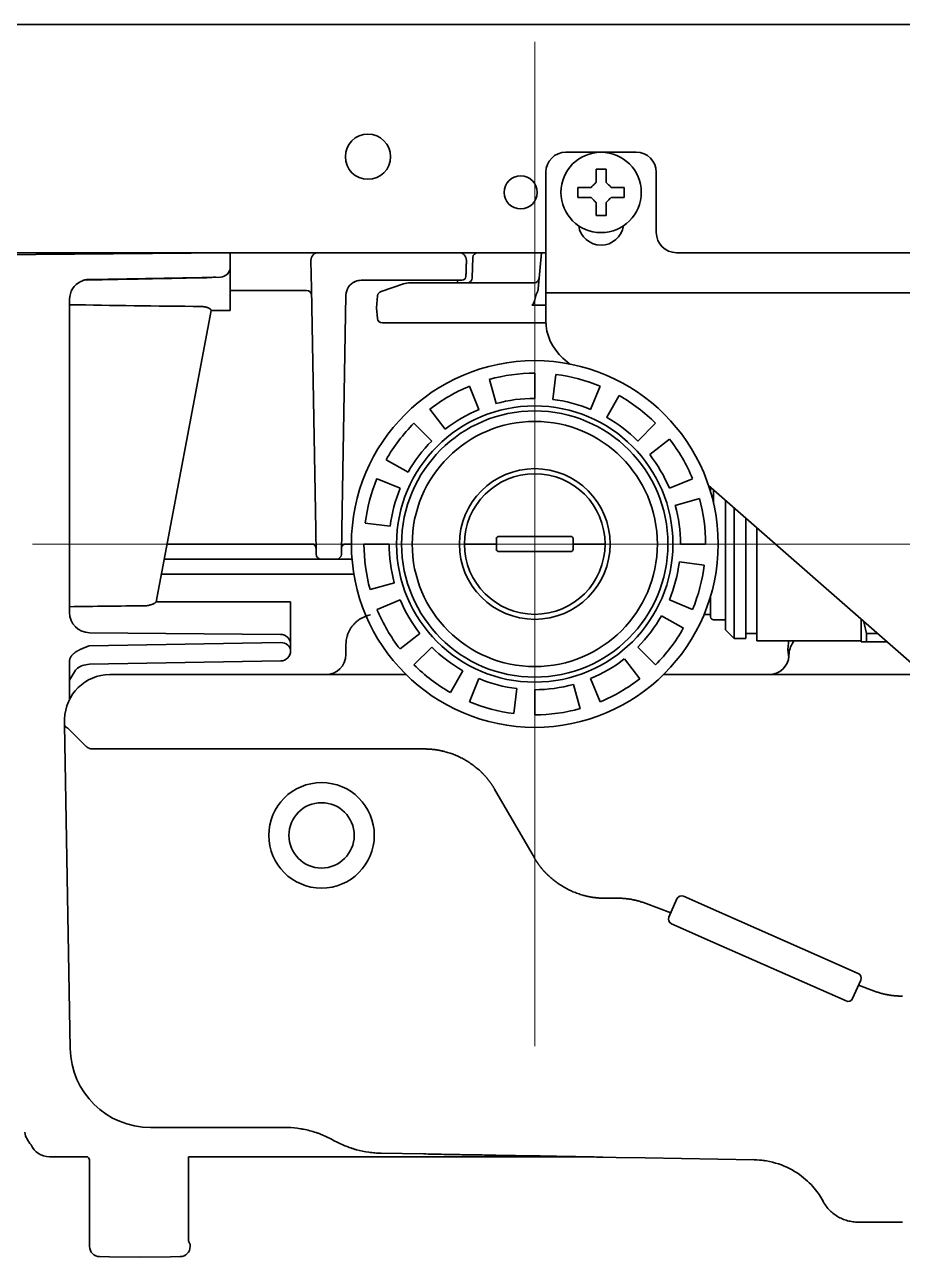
# Model space of a CAD drawing. Extents: x 6336 to 10269, y -393 to 2899.
# Drawn here: x 6773.2 to 6860.6, y 1271 to 1393.7 of the extents above; entities that cross this region are included whole.
import ezdxf

# ---------------------------------------------------------------- set-up
doc = ezdxf.new("R2010")
doc.units = 0
doc.header["$LTSCALE"] = 5
doc.layers.get('0').update_dxf_attribs({"linetype": 'CONTINUOUS', "lineweight": 0})
doc.layers.add('1', color=7, linetype='CONTINUOUS', true_color=0xffffff)

msp = doc.modelspace()

# ---------------------------------------------------------------- linework, layer by layer
at = {"color": 4}
for p, q in [((6823.97, 1392.03), (6823.97, 1292.03)), ((6773.97, 1342.03), (6873.97, 1342.03))]:
    msp.add_line(p, q, dxfattribs=at)
at = {"layer": '1', "color": 7, "linetype": 'Continuous', "lineweight": 35}
for p, q in [((6371.87, 1393.73), (7053.27, 1393.73)), ((6834.07, 1381.03), (6827.07, 1381.03)), ((6830.07, 1379.33), (6830.57, 1379.33)), ((6830.57, 1379.33), (6831.07, 1379.33)), ((6825.07, 1379.03), (6825.07, 1369.03)), ((6836.07, 1373.03), (6836.07, 1379.03)), ((6830.57, 1374.73), (6830.07, 1374.73)), ((6831.07, 1374.73), (6830.57, 1374.73)), ((6339.57, 1371.03), (6825.07, 1371.03)), ((6758.9, 1370.72), (6793.67, 1371.03)), ((6791.65, 1371.01), (6791.65, 1371.03)), ((6793.67, 1371.03), (6793.67, 1370.78)), ((6793.67, 1370.78), (6793.67, 1369.6)), ((6824.64, 1371.03), (6824.32, 1367.43)), ((6888.07, 1371.03), (6838.07, 1371.03)), ((6793.67, 1365.28), (6793.67, 1369.56)), ((6801.75, 1367.45), (6801.7, 1370.26)), ((6817.74, 1368.51), (6817.81, 1370.54)), ((6792.69, 1368.6), (6779.63, 1368.37)), ((6806.68, 1368.28), (6812.36, 1368.28)), ((6812.36, 1368.28), (6813.95, 1368.28)), ((6813.95, 1368.28), (6816.72, 1368.28)), ((6816.28, 1368.28), (6816.27, 1368.03)), ((6825.07, 1369.03), (6825.07, 1367.03)), ((6798.75, 1367.28), (6793.67, 1367.28)), ((6801.26, 1367.28), (6798.75, 1367.28)), ((6802.17, 1343.46), (6801.75, 1367.45)), ((6810.91, 1367.92), (6808.67, 1367.17)), ((6811.55, 1368.03), (6816.22, 1368.03)), ((6816.22, 1368.03), (6823.91, 1368.03)), ((6825.07, 1366.03), (6825.07, 1367.03)), ((6825.07, 1367.03), (6900.07, 1367.03)), ((6777.67, 1366.37), (6777.67, 1335.2)), ((6805.18, 1366.8), (6804.77, 1343.46)), ((6808.22, 1365.53), (6808.33, 1366.74)), ((6825.07, 1365.81), (6823.68, 1365.81)), ((6825.07, 1364.29), (6825.07, 1366.03)), ((6791.78, 1365.29), (6786.28, 1336.26)), ((6791.77, 1365.28), (6793.67, 1365.28)), ((6808.22, 1365.53), (6808.31, 1364.48)), ((6816.22, 1364.03), (6808.81, 1364.03)), ((6825.08, 1364.03), (6816.22, 1364.03)), ((6826.78, 1360.53), (6827.46, 1359.94)), ((6820.12, 1356), (6819.45, 1358.41)), ((6823.97, 1356.53), (6823.97, 1359.03)), ((6825.76, 1356.42), (6826.07, 1358.9)), ((6817.47, 1357.73), (6818.42, 1355.42)), ((6830.48, 1357.73), (6829.52, 1355.42)), ((6831.13, 1354.64), (6832.36, 1356.81)), ((6815.06, 1353.46), (6813.52, 1355.44)), ((6811.95, 1354.05), (6813.72, 1352.28)), ((6835.99, 1354.05), (6834.23, 1352.28)), ((6835.41, 1350.94), (6837.38, 1352.48)), ((6811.36, 1349.18), (6809.19, 1350.42)), ((6808.27, 1348.53), (6810.58, 1347.58)), ((6839.68, 1348.53), (6837.37, 1347.58)), ((6841.27, 1347.85), (6861.72, 1329.95)), ((6841.47, 1347.2), (6841.47, 1347.67)), ((6841.77, 1346.05), (6841.77, 1347.41)), ((6837.95, 1345.88), (6840.36, 1346.55)), ((6842.97, 1346.36), (6842.97, 1342.03)), ((6843.82, 1345.61), (6843.82, 1342.03)), ((6809.58, 1343.81), (6807.1, 1344.12)), ((6844.97, 1344.61), (6844.97, 1342.03)), ((6846.07, 1343.65), (6846.07, 1342.03)), ((6802.21, 1341.02), (6802.17, 1343.46)), ((6804.77, 1343.46), (6804.73, 1341.02)), ((6820.15, 1342.58), (6820.15, 1342.03)), ((6820.44, 1342.78), (6821.4, 1342.78)), ((6821.4, 1342.78), (6822.14, 1342.78)), ((6825.8, 1342.78), (6822.14, 1342.78)), ((6825.8, 1342.78), (6826.54, 1342.78)), ((6826.54, 1342.78), (6827.5, 1342.78)), ((6827.79, 1342.03), (6827.8, 1342.58)), ((6787.38, 1342.03), (6801.8, 1342.03)), ((6801.86, 1342.02), (6801.84, 1342.02)), ((6805.14, 1342.03), (6805.7, 1342.03)), ((6809.47, 1342.03), (6806.97, 1342.03)), ((6817.97, 1342.03), (6819.69, 1342.03)), ((6820.15, 1342.03), (6820.15, 1341.48)), ((6821.4, 1341.28), (6820.44, 1341.28)), ((6822.14, 1341.28), (6821.4, 1341.28)), ((6822.14, 1341.28), (6825.8, 1341.28)), ((6826.54, 1341.28), (6825.8, 1341.28)), ((6827.5, 1341.28), (6826.54, 1341.28)), ((6827.8, 1341.48), (6827.79, 1342.03)), ((6828.26, 1342.03), (6829.97, 1342.03)), ((6838.47, 1342.03), (6840.97, 1342.03)), ((6842.97, 1342.03), (6842.97, 1333.48)), ((6843.82, 1342.03), (6843.82, 1332.63)), ((6844.97, 1342.03), (6844.97, 1332.63)), ((6846.07, 1342.03), (6846.07, 1332.38)), ((6787.09, 1340.53), (6801.12, 1340.53)), ((6801.12, 1340.53), (6802.71, 1340.53)), ((6804.23, 1340.53), (6802.71, 1340.53)), ((6804.23, 1340.53), (6805.63, 1340.53)), ((6805.63, 1340.53), (6805.79, 1340.53)), ((6838.36, 1340.24), (6840.84, 1339.93)), ((6805.97, 1339.03), (6786.81, 1339.03)), ((6810, 1338.17), (6807.59, 1337.5)), ((6799.67, 1336.28), (6786.29, 1336.28)), ((6799.67, 1336.28), (6799.67, 1332.03)), ((6808.27, 1335.52), (6810.58, 1336.48)), ((6839.68, 1335.52), (6837.37, 1336.48)), ((6841.47, 1334.78), (6841.47, 1336.85)), ((6840.83, 1335.03), (6841.47, 1335.03)), ((6836.58, 1334.87), (6838.76, 1333.64)), ((6841.77, 1334.48), (6842.97, 1334.48)), ((6856.47, 1334.54), (6856.47, 1332.28)), ((6779.66, 1333.2), (6798.68, 1333.03)), ((6812.54, 1333.11), (6810.56, 1331.58)), ((6842.97, 1333.48), (6843.82, 1332.63)), ((6843.82, 1332.63), (6844.97, 1332.63)), ((6844.97, 1333.13), (6846.07, 1333.13)), ((6857, 1333.13), (6858.09, 1333.13)), ((6857, 1333.13), (6857, 1332.28)), ((6779.64, 1331.9), (6798.69, 1332.23)), ((6799.67, 1332.03), (6799.67, 1331.39)), ((6805.17, 1331.03), (6805.17, 1332.03)), ((6811.95, 1330.01), (6813.72, 1331.77)), ((6835.99, 1330.01), (6834.23, 1331.77)), ((6846.07, 1332.38), (6856.47, 1332.38)), ((6849.17, 1331.53), (6849.23, 1332.2)), ((6849.25, 1330.69), (6849.17, 1331.53)), ((6857, 1332.28), (6859.06, 1332.28)), ((6777.67, 1330.39), (6777.67, 1326.57)), ((6798.69, 1330.39), (6779.64, 1330.06)), ((6832.89, 1330.59), (6834.42, 1328.62)), ((6849.27, 1330.92), (6849.28, 1331.13)), ((6778.26, 1329.46), (6777.67, 1328.48)), ((6781.68, 1329.03), (6781.88, 1329.03)), ((6781.88, 1329.03), (6783.62, 1329.03)), ((6783.62, 1329.03), (6783.62, 1329.03)), ((6783.62, 1329.03), (6784.32, 1329.03)), ((6784.32, 1329.03), (6787.57, 1329.03)), ((6787.57, 1329.03), (6792.88, 1329.03)), ((6792.88, 1329.03), (6811.16, 1329.03)), ((6813.02, 1329.03), (6813.05, 1329.03)), ((6813.05, 1329.03), (6813.05, 1329)), ((6816.82, 1329.41), (6815.58, 1327.24)), ((6836.78, 1329.03), (6857.66, 1329.03)), ((6857.66, 1329.03), (6860.54, 1329.03)), ((6860.54, 1329.03), (6862.82, 1329.03)), ((6817.47, 1326.32), (6818.42, 1328.63)), ((6822.19, 1327.64), (6821.88, 1325.16)), ((6827.83, 1328.05), (6828.5, 1325.64)), ((6830.48, 1326.32), (6829.52, 1328.63)), ((6823.97, 1327.53), (6823.97, 1325.03)), ((6777.17, 1324.03), (6777.18, 1324.6)), ((6777.17, 1324.02), (6777.17, 1324.03)), ((6777.74, 1291.81), (6777.17, 1324.02)), ((6777.51, 1323.69), (6779.23, 1321.97)), ((6779.93, 1321.63), (6783.19, 1321.63)), ((6783.19, 1321.63), (6792.84, 1321.63)), ((6792.84, 1321.63), (6813.05, 1321.63)), ((6819.98, 1317.63), (6823.94, 1310.78)), ((6830.87, 1306.78), (6832.19, 1306.78)), ((6838.78, 1306.97), (6842.9, 1305.15)), ((6835.06, 1306.24), (6837.5, 1305.31)), ((6837.32, 1304.89), (6838.12, 1306.72)), ((6842.9, 1305.15), (6852.05, 1301.11)), ((6837.57, 1304.23), (6841.69, 1302.41)), ((6850.83, 1298.37), (6841.69, 1302.41)), ((6856.16, 1299.29), (6852.05, 1301.11)), ((6854.95, 1296.55), (6850.83, 1298.37)), ((6856.42, 1298.63), (6855.61, 1296.8)), ((6856.2, 1298.13), (6857.69, 1297.56)), ((6777.67, 1295.27), (6777.67, 1295.27)), ((6785.8, 1283.95), (6785.73, 1283.95)), ((6787.47, 1283.95), (6785.8, 1283.95)), ((6787.47, 1283.95), (6788.15, 1283.95)), ((6788.15, 1283.95), (6788.15, 1283.95)), ((6788.15, 1283.95), (6791.31, 1283.95)), ((6793.24, 1283.95), (6791.31, 1283.95)), ((6799.05, 1283.95), (6793.24, 1283.95)), ((6775.67, 1281.03), (6779.47, 1281.03)), ((6789.5, 1272.87), (6789.5, 1281.03)), ((6789.5, 1281.03), (6797.19, 1281.03)), ((6799.67, 1281.02), (6799.67, 1281.03)), ((6799.68, 1281.03), (6829.47, 1281.03)), ((6812.91, 1281.32), (6808.68, 1281.39)), ((6824.04, 1281.12), (6820.08, 1281.19)), ((6832.08, 1280.98), (6830.73, 1281)), ((6779.67, 1272.1), (6779.67, 1280.62)), ((6834.97, 1280.93), (6832.08, 1280.98)), ((6845.8, 1280.74), (6834.97, 1280.93)), ((6852.64, 1276.65), (6852.64, 1276.66)), ((6852.64, 1276.65), (6852.66, 1276.62)), ((6852.67, 1276.6), (6852.67, 1276.6)), ((6856.17, 1274.53), (6856.17, 1274.53)), ((6857.17, 1274.53), (6856.17, 1274.53)), ((6857.7, 1274.53), (6857.17, 1274.53)), ((6857.7, 1274.53), (6860.56, 1274.53)), ((6789.67, 1272.37), (6789.66, 1272.37)), ((6789.67, 1272.1), (6789.67, 1272.37)), ((6781.64, 1271.08), (6780.66, 1271.1)), ((6784.67, 1271.03), (6781.64, 1271.08)), ((6787.71, 1271.08), (6784.67, 1271.03)), ((6788.69, 1271.1), (6787.71, 1271.08))]:
    msp.add_line(p, q, dxfattribs=at)
for centre, radius in [((6807.37, 1380.58), 2.25), ((6830.57, 1377.03), 4), ((6822.57, 1377.03), 1.65), ((6823.97, 1342.03), 18.25), ((6823.97, 1342.03), 13.75), ((6823.97, 1342.03), 13.25), ((6823.97, 1342.03), 12.2), ((6823.97, 1342.03), 7.5), ((6802.75, 1313.03), 5.25), ((6802.75, 1313.03), 3.25)]:
    msp.add_circle(centre, radius, dxfattribs=at)
for centre, radius, start, end in [((6827.07, 1379.03), 2, 90, 180), ((6834.07, 1379.03), 2, 0, 90), ((6830.57, 1374.03), 2.25, 188.252, 351.7481), ((6838.07, 1373.03), 2, 180, 270), ((6790.17, 1371.5), 0.5, 270.5, 290.1238), ((6802.45, 1370.28), 0.75, 90, 181), ((6818.31, 1370.53), 0.5, 90, 178), ((6792.67, 1369.6), 1, 271, 0), ((6779.67, 1366.37), 2, 116.0619, 180), ((6806.68, 1366.78), 1.5, 113.242, 179), ((6817.24, 1368.53), 0.5, 270, 358), ((6823.91, 1368.53), 0.5, 270, 355), ((6801.26, 1366.78), 0.5, 1, 90), ((6808.83, 1366.7), 0.5, 108.4349, 175), ((6811.55, 1366.03), 2, 90, 108.4349), ((6808.81, 1364.53), 0.5, 185, 270), ((6830.07, 1364.29), 5, 180, 228.8052), ((6823.97, 1342.03), 17, 90, 105.4286), ((6823.97, 1342.03), 17, 67.5, 82.9286), ((6823.97, 1342.03), 17, 112.5, 127.9286), ((6823.97, 1342.03), 14.5, 90, 105.4286), ((6823.97, 1342.03), 14.5, 67.5, 82.9286), ((6823.97, 1342.03), 17, 45, 60.4286), ((6823.97, 1342.03), 14.5, 112.5, 127.9286), ((6823.97, 1342.03), 14.5, 45, 60.4286), ((6823.97, 1342.03), 17, 135, 150.4286), ((6823.97, 1342.03), 14.5, 135, 150.4286), ((6823.97, 1342.03), 17, 22.5, 37.9286), ((6823.97, 1342.03), 14.5, 22.5, 37.9286), ((6823.97, 1342.03), 17, 157.5, 172.9286), ((6823.97, 1342.03), 7, 90, 180), ((6823.97, 1342.03), 7, 90, 180), ((6823.97, 1342.03), 7, 0, 90), ((6823.97, 1342.03), 14.5, 157.5, 172.9286), ((6823.97, 1342.03), 17, 0, 15.4286), ((6823.97, 1342.03), 14.5, 0, 15.4286), ((6801.8, 1341.63), 0.4, 1, 90), ((6805.14, 1341.63), 0.4, 90, 179), ((6823.97, 1342.03), 17, 180, 195.4286), ((6823.97, 1342.03), 14.5, 180, 195.4286), ((6823.97, 1342.03), 7, 180, 0), ((6802.71, 1341.03), 0.5, 181, 270), ((6804.23, 1341.03), 0.5, 270, 359), ((6823.97, 1342.03), 14.5, 337.5, 352.9286), ((6823.97, 1342.03), 17, 337.5, 352.9286), ((6823.97, 1342.03), 14.5, 202.5, 217.9286), ((6779.67, 1335.2), 2, 180, 269.5278), ((6823.97, 1342.03), 17, 202.5, 217.9286), ((6823.97, 1342.03), 14.5, 315, 330.4286), ((6841.77, 1334.78), 0.3, 180, 270), ((6798.67, 1332.03), 1, 0, 89.5), ((6823.97, 1342.03), 17, 315, 330.4286), ((6798.67, 1331.39), 1, 271, 0), ((6823.97, 1342.03), 14.5, 225, 240.4286), ((6851.22, 1332.03), 2, 169.9213, 175), ((6851.28, 1331.03), 2, 137.5456, 177), ((6803.17, 1331.03), 2, 270, 0), ((6823.97, 1342.03), 14.5, 292.5, 307.9286), ((6847.27, 1331.03), 2, 270, 357), ((6781.68, 1324.53), 4.5, 90, 179), ((6823.97, 1342.03), 17, 225, 240.4286), ((6823.97, 1342.03), 14.5, 247.5, 262.9286), ((6823.97, 1342.03), 14.5, 270, 285.4286), ((6823.97, 1342.03), 17, 292.5, 307.9286), ((6823.97, 1342.03), 17, 247.5, 262.9286), ((6823.97, 1342.03), 17, 270, 285.4286), ((6838.58, 1306.51), 0.5, 66.1563, 156.1563), ((6837.77, 1304.69), 0.5, 156.1563, 246.1563), ((6855.96, 1298.83), 0.5, 336.1563, 66.1563), ((6855.15, 1297), 0.5, 246.1563, 336.1563), ((6785.73, 1291.95), 8, 181, 270), ((6775.66, 1283.95), 2.5, 190.9111, 223.3528), ((6779.17, 1280.62), 0.5, 0, 53.9152), ((6780.67, 1272.1), 1, 180, 269), ((6788.67, 1272.1), 1, 271, 0)]:
    msp.add_arc(centre, radius, start, end, dxfattribs=at)
for centre, major_axis, ratio, start_param, end_param in [((6816.42, 1370.28), (0, -0.75), 1, 1.546867, 3.141724), ((6791.23, 1367.57), (0.017, -1), 0.017089, 3.141593, 3.401864), ((6806.68, 1366.78), (0, 1.5), 1, 0, 0.379995), ((6816.72, 1368.68), (0, -0.4), 1, 6.282869, 7.83234), ((6865.08, 1367.53), (131.19, 0.01), 0.017151, 3.98317, 4.110917), ((6824.04, 1369.91), (0.36, 4.1), 0.121482, 3.152266, 3.833542), ((6820.44, 1342.58), (-0.296, 0.003), 0.67619, 4.728153, 6.29895), ((6827.5, 1342.58), (0.296, 0.003), 0.67619, 6.267421, 7.838217), ((6820.44, 1341.48), (0.296, 0.003), 0.67619, 3.125828, 4.696625), ((6827.5, 1341.48), (-0.296, 0.003), 0.67619, 1.586561, 3.157357), ((6858.74, 1334.03), (131.19, 0.01), 0.017151, 2.165777, 2.23696), ((6798.67, 1331.39), (-1, 0), 0.838444, 3.141593, 4.694936), ((6775.67, 1283.03), (-1.41, -1.41), 0.999695, 5.907412, 7.068431)]:
    msp.add_ellipse(centre, major_axis=major_axis, ratio=ratio, start_param=start_param, end_param=end_param, dxfattribs=at)
for points, degree in [([(6830.07, 1378.03), (6830.07, 1378.08), (6830.07, 1378.19), (6830.07, 1378.35), (6830.07, 1378.51), (6830.07, 1378.66), (6830.07, 1378.82), (6830.07, 1378.97), (6830.07, 1379.14), (6830.07, 1379.26), (6830.07, 1379.33)], 3), ([(6829.57, 1377.53), (6829.6, 1377.55), (6829.65, 1377.6), (6829.72, 1377.68), (6829.8, 1377.75), (6829.87, 1377.82), (6829.93, 1377.89), (6830, 1377.96), (6830.05, 1378), (6830.07, 1378.03)], 3), ([(6831.07, 1378.03), (6831.1, 1378), (6831.14, 1377.95), (6831.22, 1377.88), (6831.29, 1377.81), (6831.36, 1377.74), (6831.43, 1377.67), (6831.5, 1377.6), (6831.55, 1377.55), (6831.57, 1377.53)], 3), ([(6828.27, 1376.53), (6828.27, 1376.69), (6828.27, 1377.03), (6828.27, 1377.36), (6828.27, 1377.53)], 3), ([(6831.57, 1377.53), (6831.63, 1377.53), (6831.74, 1377.53), (6831.9, 1377.53), (6832.06, 1377.53), (6832.21, 1377.53), (6832.36, 1377.53), (6832.52, 1377.53), (6832.69, 1377.53), (6832.81, 1377.53), (6832.87, 1377.53)], 3), ([(6832.87, 1377.53), (6832.87, 1377.36), (6832.87, 1377.03), (6832.87, 1376.69), (6832.87, 1376.53)], 3), ([(6829.57, 1376.53), (6829.52, 1376.53), (6829.41, 1376.53), (6829.25, 1376.53), (6829.09, 1376.53), (6828.93, 1376.53), (6828.78, 1376.53), (6828.63, 1376.53), (6828.46, 1376.53), (6828.34, 1376.53), (6828.27, 1376.53)], 3), ([(6830.07, 1376.03), (6830.05, 1376.05), (6830, 1376.1), (6829.93, 1376.17), (6829.86, 1376.24), (6829.79, 1376.31), (6829.72, 1376.38), (6829.64, 1376.45), (6829.6, 1376.5), (6829.57, 1376.53)], 3), ([(6831.57, 1376.53), (6831.55, 1376.5), (6831.5, 1376.45), (6831.42, 1376.38), (6831.35, 1376.3), (6831.28, 1376.23), (6831.21, 1376.16), (6831.14, 1376.1), (6831.1, 1376.05), (6831.07, 1376.03)], 3), ([(6831.07, 1376.03), (6831.07, 1375.97), (6831.07, 1375.86), (6831.07, 1375.7), (6831.07, 1375.54), (6831.07, 1375.39), (6831.07, 1375.24), (6831.07, 1375.08), (6831.07, 1374.91), (6831.07, 1374.79), (6831.07, 1374.73)], 3), ([(6817.12, 1368.67), (6817.17, 1370.26)], 1), ([(6806.09, 1368.15), (6806.1, 1368.16), (6806.11, 1368.16), (6806.12, 1368.17)], 3), ([(6819.97, 1342.03), (6819.94, 1342.03), (6819.88, 1342.03), (6819.79, 1342.03), (6819.72, 1342.03), (6819.69, 1342.03)], 3), ([(6820.15, 1342.03), (6820.14, 1342.03), (6820.11, 1342.03), (6820.04, 1342.03), (6819.99, 1342.03), (6819.97, 1342.03)], 3), ([(6827.79, 1342.03), (6827.81, 1342.03), (6827.84, 1342.03), (6827.9, 1342.03), (6827.95, 1342.03), (6827.98, 1342.03)], 3), ([(6827.98, 1342.03), (6828.01, 1342.03), (6828.06, 1342.03), (6828.16, 1342.03), (6828.22, 1342.03), (6828.26, 1342.03)], 3), ([(6856.71, 1334.28), (6856.79, 1333.89), (6856.89, 1333.51), (6857, 1333.13)], 3), ([(6805.18, 1332.05), (6805.18, 1332.04), (6805.17, 1332.03), (6805.17, 1332.03)], 3), ([(6779.23, 1321.97), (6779.57, 1321.63), (6779.93, 1321.63)], 2), ([(6832.19, 1306.78), (6833.67, 1306.78), (6835.06, 1306.24)], 2), ([(6857.69, 1297.56), (6859.07, 1297.03), (6860.56, 1297.03)], 2)]:
    msp.add_open_spline(points, degree=degree, dxfattribs=at)
for points, degree, knots in [([(6831.07, 1379.33), (6831.07, 1379.12), (6831.07, 1378.91), (6831.07, 1378.59), (6831.07, 1378.48), (6831.07, 1378.25), (6831.07, 1378.14), (6831.07, 1378.03)], 3, [0, 0, 0, 0, 0.5, 0.5, 0.75, 0.75, 1, 1, 1, 1]), ([(6828.27, 1377.53), (6828.48, 1377.53), (6828.69, 1377.53), (6829.01, 1377.53), (6829.12, 1377.53), (6829.34, 1377.53), (6829.46, 1377.53), (6829.57, 1377.53)], 3, [0, 0, 0, 0, 0.5, 0.5, 0.75, 0.75, 1, 1, 1, 1]), ([(6830.07, 1374.73), (6830.07, 1374.93), (6830.07, 1375.14), (6830.07, 1375.46), (6830.07, 1375.57), (6830.07, 1375.8), (6830.07, 1375.91), (6830.07, 1376.03)], 3, [0, 0, 0, 0, 0.5, 0.5, 0.75, 0.75, 1, 1, 1, 1]), ([(6832.87, 1376.53), (6832.67, 1376.53), (6832.46, 1376.53), (6832.14, 1376.53), (6832.03, 1376.53), (6831.8, 1376.53), (6831.69, 1376.53), (6831.57, 1376.53)], 3, [0, 0, 0, 0, 0.5, 0.5, 0.75, 0.75, 1, 1, 1, 1]), ([(6778.79, 1368.17), (6778.85, 1368.2), (6778.91, 1368.22), (6779.01, 1368.26), (6779.04, 1368.27), (6779.11, 1368.29), (6779.14, 1368.3), (6779.25, 1368.33), (6779.32, 1368.34), (6779.44, 1368.36), (6779.48, 1368.36), (6779.53, 1368.37), (6779.55, 1368.37), (6779.59, 1368.37), (6779.61, 1368.37), (6779.63, 1368.37)], 3, [0, 0, 0, 0, 0.25, 0.25, 0.375, 0.375, 0.5, 0.5, 0.75, 0.75, 0.875, 0.875, 0.9375, 0.9375, 1, 1, 1, 1]), ([(6779.32, 1368.3), (6780.73, 1368.33), (6782.14, 1368.36), (6786.1, 1368.44), (6788.65, 1368.49), (6791.21, 1368.54)], 3, [0, 0, 0, 0, 0.355333, 0.355333, 1, 1, 1, 1]), ([(6791.21, 1368.54), (6791.29, 1368.54), (6791.38, 1368.54), (6791.54, 1368.55), (6791.63, 1368.56), (6791.8, 1368.57), (6791.88, 1368.57), (6792.05, 1368.58), (6792.14, 1368.59), (6792.22, 1368.59)], 3, [0, 0, 0, 0, 0.25, 0.25, 0.5, 0.5, 0.75, 0.75, 1, 1, 1, 1]), ([(6805.73, 1367.94), (6805.74, 1367.95), (6805.75, 1367.96), (6805.78, 1367.97), (6805.79, 1367.98), (6805.81, 1368), (6805.82, 1368), (6805.88, 1368.04), (6805.93, 1368.08), (6806.02, 1368.12), (6806.05, 1368.14), (6806.1, 1368.16), (6806.11, 1368.16), (6806.13, 1368.17), (6806.13, 1368.17), (6806.13, 1368.17)], 3, [0, 0, 0, 0, 0.107625, 0.107625, 0.206093, 0.206093, 0.304561, 0.304561, 0.698434, 0.698434, 0.89537, 0.89537, 0.993838, 0.993838, 1, 1, 1, 1]), ([(6824.32, 1367.43), (6824.32, 1367.37), (6824.3, 1367.31), (6824.28, 1367.22), (6824.27, 1367.19), (6824.24, 1367.13), (6824.23, 1367.1), (6824.21, 1367.04), (6824.19, 1367.02), (6824.17, 1366.96), (6824.15, 1366.93), (6824.13, 1366.87), (6824.12, 1366.85), (6824.09, 1366.79), (6824.08, 1366.76), (6824.08, 1366.73)], 3, [0, 0, 0, 0, 0.25, 0.25, 0.375, 0.375, 0.5, 0.5, 0.625, 0.625, 0.75, 0.75, 0.875, 0.875, 1, 1, 1, 1]), ([(6791.78, 1365.29), (6791.78, 1365.3), (6791.77, 1365.31), (6791.76, 1365.33), (6791.75, 1365.34), (6791.74, 1365.35), (6791.73, 1365.36), (6791.7, 1365.39), (6791.67, 1365.41), (6791.62, 1365.44), (6791.6, 1365.45), (6791.57, 1365.47), (6791.55, 1365.48), (6791.49, 1365.52), (6791.44, 1365.54), (6791.36, 1365.57), (6791.34, 1365.58), (6791.28, 1365.6), (6791.26, 1365.6), (6791.17, 1365.63), (6791.11, 1365.64), (6790.98, 1365.66), (6790.91, 1365.67), (6790.85, 1365.67)], 3, [0, 0, 0, 0, 0.125, 0.125, 0.1875, 0.1875, 0.25, 0.25, 0.375, 0.375, 0.4375, 0.4375, 0.5, 0.5, 0.625, 0.625, 0.6875, 0.6875, 0.75, 0.75, 0.875, 0.875, 1, 1, 1, 1]), ([(6802.18, 1341.63), (6802.18, 1341.66), (6802.18, 1341.72), (6802.15, 1341.8), (6802.09, 1341.89), (6802.02, 1341.96), (6801.94, 1342), (6801.89, 1342.01), (6801.86, 1342.02)], 3, [0, 0, 0, 0, 0.155136, 0.292604, 0.493554, 0.698717, 0.839475, 1, 1, 1, 1]), ([(6817.97, 1342.03), (6817.91, 1342.03), (6817.84, 1342.03), (6817.75, 1342.03), (6817.71, 1342.03), (6817.65, 1342.03), (6817.62, 1342.03), (6817.53, 1342.03), (6817.47, 1342.03), (6817.4, 1342.03), (6817.39, 1342.03), (6817.36, 1342.03), (6817.35, 1342.03), (6817.31, 1342.03), (6817.29, 1342.03), (6817.22, 1342.03), (6817.18, 1342.03), (6817.13, 1342.03), (6817.12, 1342.03), (6817.11, 1342.03), (6817.08, 1342.03), (6817.05, 1342.03), (6817.03, 1342.03), (6817.01, 1342.03), (6817.01, 1342.03), (6817, 1342.03), (6817, 1342.03), (6816.99, 1342.03), (6816.98, 1342.03), (6816.98, 1342.03), (6816.98, 1342.03), (6816.97, 1342.03), (6816.97, 1342.03), (6816.97, 1342.03), (6816.97, 1342.03), (6816.97, 1342.03)], 3, [0, 0, 0, 0, 0.125298, 0.125298, 0.187948, 0.187948, 0.250597, 0.250597, 0.375895, 0.375895, 0.40722, 0.40722, 0.438544, 0.438544, 0.501194, 0.501194, 0.626492, 0.626492, 0.657817, 0.657817, 0.689141, 0.75179, 0.81444, 0.81444, 0.845764, 0.845764, 0.877089, 0.877089, 0.939738, 0.939738, 0.9554, 0.9554, 0.971063, 0.971063, 1, 1, 1, 1]), ([(6830.97, 1342.03), (6830.97, 1342.03), (6830.97, 1342.03), (6830.97, 1342.03), (6830.97, 1342.03), (6830.97, 1342.03), (6830.97, 1342.03), (6830.96, 1342.03), (6830.96, 1342.03), (6830.95, 1342.03), (6830.95, 1342.03), (6830.94, 1342.03), (6830.93, 1342.03), (6830.92, 1342.03), (6830.9, 1342.03), (6830.86, 1342.03), (6830.84, 1342.03), (6830.82, 1342.03), (6830.81, 1342.03), (6830.77, 1342.03), (6830.73, 1342.03), (6830.66, 1342.03), (6830.63, 1342.03), (6830.59, 1342.03), (6830.58, 1342.03), (6830.56, 1342.03), (6830.54, 1342.03), (6830.47, 1342.03), (6830.42, 1342.03), (6830.33, 1342.03), (6830.29, 1342.03), (6830.23, 1342.03), (6830.2, 1342.03), (6830.1, 1342.03), (6830.04, 1342.03), (6829.97, 1342.03)], 3, [0, 0, 0, 0, 0.027129, 0.027129, 0.04282, 0.04282, 0.058512, 0.058512, 0.121278, 0.121278, 0.152661, 0.152661, 0.184044, 0.184044, 0.246809, 0.309575, 0.340958, 0.340958, 0.372341, 0.372341, 0.497873, 0.497873, 0.560639, 0.560639, 0.592022, 0.592022, 0.623405, 0.623405, 0.748936, 0.748936, 0.811702, 0.811702, 0.874468, 0.874468, 1, 1, 1, 1]), ([(6785.21, 1335.89), (6785.28, 1335.89), (6785.35, 1335.89), (6785.45, 1335.91), (6785.48, 1335.91), (6785.53, 1335.92), (6785.55, 1335.92), (6785.58, 1335.93), (6785.6, 1335.94), (6785.68, 1335.96), (6785.74, 1335.97), (6785.82, 1336), (6785.85, 1336.01), (6785.9, 1336.03), (6785.93, 1336.04), (6786, 1336.08), (6786.04, 1336.1), (6786.09, 1336.12), (6786.1, 1336.13), (6786.12, 1336.14), (6786.15, 1336.15), (6786.19, 1336.18), (6786.22, 1336.2), (6786.23, 1336.21), (6786.24, 1336.21), (6786.25, 1336.22), (6786.25, 1336.22), (6786.27, 1336.24), (6786.28, 1336.25), (6786.28, 1336.26)], 3, [0, 0, 0, 0, 0.125, 0.125, 0.1875, 0.1875, 0.21875, 0.21875, 0.25, 0.25, 0.375, 0.375, 0.4375, 0.4375, 0.5, 0.5, 0.625, 0.625, 0.65625, 0.65625, 0.6875, 0.75, 0.8125, 0.8125, 0.84375, 0.84375, 0.875, 0.875, 1, 1, 1, 1]), ([(6807.61, 1334.97), (6807.53, 1334.96), (6807.44, 1334.94), (6807.26, 1334.88), (6807.17, 1334.85), (6806.99, 1334.78), (6806.9, 1334.74), (6806.72, 1334.65), (6806.63, 1334.6), (6806.46, 1334.49), (6806.38, 1334.43), (6806.22, 1334.3), (6806.14, 1334.23), (6806, 1334.08), (6805.93, 1334.01), (6805.8, 1333.85), (6805.74, 1333.77), (6805.62, 1333.59), (6805.57, 1333.51), (6805.48, 1333.33), (6805.44, 1333.24), (6805.36, 1333.06), (6805.33, 1332.96), (6805.28, 1332.78), (6805.26, 1332.68), (6805.22, 1332.5), (6805.21, 1332.41), (6805.19, 1332.23), (6805.19, 1332.14), (6805.18, 1332.05)], 3, [0, 0, 0, 0, 0.066293, 0.066293, 0.138116, 0.138116, 0.20994, 0.20994, 0.281764, 0.281764, 0.353587, 0.353587, 0.425411, 0.425411, 0.497235, 0.497235, 0.569058, 0.569058, 0.640882, 0.640882, 0.712705, 0.712705, 0.784529, 0.784529, 0.856353, 0.856353, 0.928176, 0.928176, 1, 1, 1, 1]), ([(6777.67, 1330.39), (6777.67, 1330.63), (6777.84, 1330.86), (6777.99, 1331.07), (6778.27, 1331.27), (6778.51, 1331.43), (6778.86, 1331.59), (6779.02, 1331.66), (6779.22, 1331.74), (6779.37, 1331.8), (6779.64, 1331.9)], 2, [0, 0, 0, 0.25, 0.25, 0.5, 0.5, 0.75, 0.75, 0.875, 0.875, 1, 1, 1]), ([(6857, 1332.28), (6856.88, 1332.28), (6856.77, 1332.28), (6856.59, 1332.28), (6856.52, 1332.28), (6856.47, 1332.28)], 3, [0, 0, 0, 0, 0.5, 0.5, 1, 1, 1, 1]), ([(6778.26, 1329.46), (6778.28, 1329.48), (6778.45, 1329.71), (6778.94, 1329.96), (6779.4, 1330.05), (6779.64, 1330.06)], 3, [0, 0, 0, 0, 0.066204, 0.548499, 1, 1, 1, 1]), ([(6777.51, 1323.69), (6777.51, 1323.69), (6777.5, 1323.69), (6777.49, 1323.7), (6777.47, 1323.71), (6777.42, 1323.74), (6777.39, 1323.76), (6777.32, 1323.8), (6777.29, 1323.83), (6777.2, 1323.91), (6777.17, 1323.97), (6777.17, 1324.02)], 3, [0, 0, 0, 0, 0.03125, 0.03125, 0.0625, 0.125, 0.25, 0.25, 0.5, 0.5, 1, 1, 1, 1]), ([(6813.05, 1321.63), (6813.07, 1321.63), (6813.1, 1321.63), (6813.14, 1321.63), (6813.18, 1321.63), (6813.23, 1321.62), (6813.27, 1321.62), (6813.31, 1321.62), (6813.36, 1321.62), (6813.4, 1321.62), (6813.44, 1321.62), (6813.49, 1321.61), (6813.53, 1321.61), (6813.57, 1321.61), (6813.62, 1321.61), (6813.66, 1321.6), (6813.7, 1321.6), (6813.75, 1321.59), (6813.79, 1321.59), (6813.83, 1321.59), (6813.88, 1321.58), (6813.92, 1321.58), (6813.96, 1321.57), (6814.01, 1321.57), (6814.05, 1321.56), (6814.09, 1321.55), (6814.14, 1321.55), (6814.18, 1321.54), (6814.23, 1321.53), (6814.27, 1321.53), (6814.31, 1321.52), (6814.36, 1321.51), (6814.4, 1321.51), (6814.44, 1321.5), (6814.49, 1321.49), (6814.53, 1321.48), (6814.57, 1321.47), (6814.62, 1321.46), (6814.66, 1321.45), (6814.7, 1321.44), (6814.75, 1321.43), (6814.79, 1321.42), (6814.83, 1321.41), (6814.88, 1321.4), (6814.92, 1321.39), (6814.96, 1321.38), (6815.01, 1321.37), (6815.2, 1321.32), (6815.54, 1321.22), (6816.03, 1321.04), (6816.5, 1320.82), (6816.97, 1320.58), (6817.41, 1320.31), (6817.84, 1320.01), (6818.26, 1319.68), (6818.55, 1319.43), (6818.71, 1319.26), (6818.77, 1319.21), (6818.83, 1319.15), (6818.88, 1319.09), (6818.94, 1319.03), (6818.99, 1318.97), (6819.05, 1318.91), (6819.1, 1318.85), (6819.16, 1318.79), (6819.21, 1318.73), (6819.26, 1318.66), (6819.31, 1318.6), (6819.37, 1318.53), (6819.42, 1318.47), (6819.47, 1318.4), (6819.52, 1318.33), (6819.57, 1318.27), (6819.62, 1318.2), (6819.66, 1318.13), (6819.71, 1318.06), (6819.76, 1317.99), (6819.8, 1317.92), (6819.85, 1317.85), (6819.89, 1317.77), (6819.94, 1317.7), (6819.97, 1317.65), (6819.98, 1317.63)], 3, [0, 0, 0, 0, 0.005159, 0.010321, 0.015487, 0.020656, 0.025829, 0.031005, 0.036185, 0.041369, 0.046557, 0.051749, 0.056944, 0.062143, 0.067347, 0.072554, 0.077765, 0.08298, 0.088199, 0.093423, 0.09865, 0.103882, 0.109118, 0.114358, 0.119602, 0.124851, 0.130103, 0.135361, 0.140622, 0.145888, 0.151158, 0.156433, 0.161712, 0.166996, 0.172284, 0.177577, 0.182874, 0.188176, 0.193482, 0.198793, 0.204108, 0.209428, 0.214753, 0.220082, 0.225416, 0.230755, 0.236098, 0.241446, 0.302414, 0.36414, 0.426616, 0.489829, 0.551404, 0.613953, 0.677452, 0.741888, 0.751493, 0.761122, 0.770777, 0.780457, 0.790162, 0.799893, 0.809649, 0.81943, 0.829237, 0.839069, 0.848927, 0.85881, 0.86872, 0.878655, 0.888617, 0.898605, 0.90862, 0.918661, 0.92873, 0.938826, 0.94895, 0.959102, 0.969283, 0.979492, 0.989731, 1, 1, 1, 1]), ([(6823.94, 1310.78), (6823.94, 1310.76), (6823.96, 1310.74), (6823.98, 1310.7), (6824, 1310.67), (6824.02, 1310.63), (6824.05, 1310.6), (6824.07, 1310.56), (6824.09, 1310.52), (6824.11, 1310.49), (6824.13, 1310.45), (6824.16, 1310.42), (6824.18, 1310.38), (6824.2, 1310.35), (6824.23, 1310.32), (6824.25, 1310.28), (6824.27, 1310.25), (6824.3, 1310.21), (6824.32, 1310.18), (6824.34, 1310.15), (6824.37, 1310.11), (6824.39, 1310.08), (6824.42, 1310.05), (6824.44, 1310.01), (6824.47, 1309.98), (6824.49, 1309.95), (6824.52, 1309.92), (6824.54, 1309.88), (6824.57, 1309.85), (6824.59, 1309.82), (6824.62, 1309.79), (6824.64, 1309.76), (6824.67, 1309.73), (6824.7, 1309.69), (6824.72, 1309.66), (6824.75, 1309.63), (6824.77, 1309.6), (6824.8, 1309.57), (6824.83, 1309.54), (6824.85, 1309.51), (6824.88, 1309.48), (6824.91, 1309.45), (6824.93, 1309.42), (6824.96, 1309.39), (6824.99, 1309.36), (6825.01, 1309.34), (6825.04, 1309.31), (6825.07, 1309.28), (6825.1, 1309.25), (6825.13, 1309.22), (6825.15, 1309.19), (6825.18, 1309.17), (6825.21, 1309.14), (6825.24, 1309.11), (6825.38, 1308.97), (6825.66, 1308.72), (6826.08, 1308.39), (6826.51, 1308.09), (6826.95, 1307.82), (6827.42, 1307.58), (6827.89, 1307.37), (6828.38, 1307.19), (6828.73, 1307.08), (6828.96, 1307.02), (6829.04, 1307), (6829.13, 1306.98), (6829.22, 1306.96), (6829.3, 1306.94), (6829.39, 1306.92), (6829.48, 1306.9), (6829.56, 1306.89), (6829.65, 1306.87), (6829.74, 1306.86), (6829.82, 1306.85), (6829.91, 1306.84), (6830, 1306.83), (6830.08, 1306.82), (6830.17, 1306.81), (6830.26, 1306.8), (6830.35, 1306.79), (6830.43, 1306.79), (6830.52, 1306.78), (6830.61, 1306.78), (6830.69, 1306.78), (6830.78, 1306.78), (6830.84, 1306.78), (6830.87, 1306.78)], 3, [0, 0, 0, 0, 0.005051, 0.010095, 0.015132, 0.02016, 0.025182, 0.030196, 0.035203, 0.040202, 0.045195, 0.05018, 0.055158, 0.060129, 0.065092, 0.070049, 0.074999, 0.079942, 0.084878, 0.089807, 0.094729, 0.099644, 0.104553, 0.109455, 0.11435, 0.119238, 0.124119, 0.128994, 0.133862, 0.138723, 0.143578, 0.148426, 0.153268, 0.158102, 0.162931, 0.167752, 0.172567, 0.177376, 0.182177, 0.186973, 0.191761, 0.196544, 0.201319, 0.206088, 0.210851, 0.215607, 0.220356, 0.225099, 0.229835, 0.234565, 0.239288, 0.244004, 0.248714, 0.253418, 0.258115, 0.322508, 0.38599, 0.44855, 0.510167, 0.573423, 0.635913, 0.697625, 0.75855, 0.769227, 0.779887, 0.790529, 0.801154, 0.811762, 0.822353, 0.832927, 0.843485, 0.854026, 0.864551, 0.87506, 0.885553, 0.89603, 0.906492, 0.916939, 0.92737, 0.937788, 0.948191, 0.958579, 0.968954, 0.979316, 0.989664, 1, 1, 1, 1]), ([(6803.95, 1282.67), (6803.58, 1282.88), (6803.2, 1283.07), (6802.7, 1283.27), (6802.6, 1283.31), (6802.4, 1283.38), (6802.3, 1283.41), (6802, 1283.52), (6801.59, 1283.64), (6801.17, 1283.73), (6800.86, 1283.79), (6800.75, 1283.81), (6800.54, 1283.85), (6800.43, 1283.86), (6799.91, 1283.93), (6799.48, 1283.96), (6799.05, 1283.96)], 3, [0, 0, 0, 0, 0.25, 0.25, 0.3125, 0.3125, 0.375, 0.375, 0.5, 0.625, 0.625, 0.6875, 0.6875, 0.75, 0.75, 1, 1, 1, 1]), ([(6808.68, 1281.39), (6808.58, 1281.39), (6808.47, 1281.4), (6808.27, 1281.41), (6808.16, 1281.41), (6807.86, 1281.44), (6807.65, 1281.46), (6807.04, 1281.55), (6806.64, 1281.63), (6806.14, 1281.76), (6806.04, 1281.79), (6805.89, 1281.84), (6805.84, 1281.85), (6805.75, 1281.88), (6805.5, 1281.97), (6805.26, 1282.06), (6804.69, 1282.29), (6804.32, 1282.47), (6803.95, 1282.67)], 3, [0, 0, 0, 0, 0.0625, 0.0625, 0.125, 0.125, 0.25, 0.25, 0.5, 0.5, 0.5625, 0.5625, 0.59375, 0.59375, 0.625, 0.75, 0.75, 1, 1, 1, 1]), ([(6797.19, 1281.03), (6797.2, 1281.03), (6797.22, 1281.03), (6797.25, 1281.03), (6797.27, 1281.03), (6797.3, 1281.03), (6797.32, 1281.03), (6797.34, 1281.03), (6797.37, 1281.03), (6797.39, 1281.03), (6797.41, 1281.03), (6797.43, 1281.03), (6797.45, 1281.03), (6797.47, 1281.03), (6797.49, 1281.03), (6797.51, 1281.03), (6797.52, 1281.03), (6797.54, 1281.03), (6797.56, 1281.03), (6797.57, 1281.03), (6797.59, 1281.03), (6797.6, 1281.03), (6797.62, 1281.03), (6797.63, 1281.03), (6797.64, 1281.03), (6797.65, 1281.03), (6797.66, 1281.03), (6797.67, 1281.03), (6797.68, 1281.03), (6797.69, 1281.03), (6797.7, 1281.03), (6797.71, 1281.03), (6797.71, 1281.03), (6797.72, 1281.03), (6797.73, 1281.03), (6797.73, 1281.03), (6797.75, 1281.03), (6797.79, 1281.03), (6797.84, 1281.03), (6797.89, 1281.03), (6797.94, 1281.03), (6797.99, 1281.03), (6798.04, 1281.03), (6798.09, 1281.03), (6798.14, 1281.03), (6798.18, 1281.03), (6798.29, 1281.03), (6798.46, 1281.03), (6798.68, 1281.03), (6798.86, 1281.03), (6799.01, 1281.03), (6799.11, 1281.03), (6799.2, 1281.03), (6799.27, 1281.03), (6799.34, 1281.03), (6799.4, 1281.03), (6799.46, 1281.03), (6799.5, 1281.03), (6799.53, 1281.03), (6799.54, 1281.03), (6799.56, 1281.03), (6799.57, 1281.03), (6799.59, 1281.03), (6799.6, 1281.03), (6799.61, 1281.03), (6799.62, 1281.03), (6799.63, 1281.03), (6799.64, 1281.03), (6799.65, 1281.03), (6799.65, 1281.03), (6799.66, 1281.03), (6799.67, 1281.03), (6799.67, 1281.03), (6799.67, 1281.03), (6799.67, 1281.03), (6799.67, 1281.03), (6799.67, 1281.03)], 3, [0, 0, 0, 0, 0.006462, 0.012777, 0.018944, 0.024963, 0.030832, 0.036553, 0.042124, 0.047544, 0.052813, 0.05793, 0.062896, 0.067708, 0.072366, 0.07687, 0.081218, 0.085411, 0.089447, 0.093326, 0.097047, 0.10061, 0.104013, 0.107257, 0.11034, 0.113262, 0.116023, 0.118621, 0.121057, 0.123329, 0.125439, 0.127384, 0.129164, 0.13078, 0.132231, 0.133516, 0.134635, 0.148074, 0.161433, 0.174714, 0.187919, 0.20105, 0.214108, 0.227095, 0.240012, 0.25286, 0.26564, 0.333697, 0.398831, 0.460987, 0.520084, 0.55535, 0.590493, 0.625548, 0.660543, 0.695501, 0.730444, 0.76539, 0.778693, 0.791962, 0.805197, 0.818398, 0.831566, 0.844701, 0.857804, 0.870875, 0.883915, 0.896924, 0.909904, 0.922854, 0.935777, 0.948672, 0.961541, 0.974384, 0.987204, 1, 1, 1, 1]), ([(6820.08, 1281.19), (6819.79, 1281.2), (6819.49, 1281.2), (6818.89, 1281.21), (6818.59, 1281.22), (6817.69, 1281.23), (6817.1, 1281.24), (6815.9, 1281.26), (6815.3, 1281.27), (6814.11, 1281.3), (6813.51, 1281.31), (6812.91, 1281.32)], 3, [0, 0, 0, 0, 0.125, 0.125, 0.25, 0.25, 0.5, 0.5, 0.75, 0.75, 1, 1, 1, 1]), ([(6830.73, 1281), (6830.17, 1281.01), (6829.61, 1281.02), (6828.5, 1281.04), (6827.94, 1281.05), (6826.83, 1281.07), (6826.27, 1281.08), (6825.43, 1281.1), (6825.15, 1281.1), (6824.74, 1281.11), (6824.6, 1281.11), (6824.32, 1281.12), (6824.18, 1281.12), (6824.04, 1281.12)], 3, [0, 0, 0, 0, 0.25, 0.25, 0.5, 0.5, 0.75, 0.75, 0.875, 0.875, 0.9375, 0.9375, 1, 1, 1, 1]), ([(6845.74, 1280.75), (6846.62, 1280.73), (6848.22, 1280.46), (6850.32, 1279.39), (6851.82, 1277.97), (6852.44, 1277.06), (6852.66, 1276.61)], 3, [0, 0, 0, 0, 0.286301, 0.553009, 0.79055, 1, 1, 1, 1]), ([(6846.93, 1280.64), (6846.9, 1280.64), (6846.87, 1280.65), (6846.5, 1280.71), (6846.15, 1280.73), (6845.8, 1280.74)], 3, [0, 0, 0, 0, 0.075894, 0.075894, 1, 1, 1, 1]), ([(6856.17, 1274.53), (6855.99, 1274.53), (6855.81, 1274.54), (6855.45, 1274.59), (6855.27, 1274.63), (6854.92, 1274.72), (6854.75, 1274.78), (6854.41, 1274.93), (6854.25, 1275.01), (6853.94, 1275.2), (6853.79, 1275.31), (6853.51, 1275.54), (6853.37, 1275.66), (6853.12, 1275.93), (6853.01, 1276.07), (6852.8, 1276.37), (6852.7, 1276.53), (6852.62, 1276.69)], 3, [0, 0, 0, 0, 0.125, 0.125, 0.25, 0.25, 0.375, 0.375, 0.5, 0.5, 0.625, 0.625, 0.75, 0.75, 0.875, 0.875, 1, 1, 1, 1]), ([(6789.66, 1272.37), (6789.65, 1272.37), (6789.65, 1272.37), (6789.64, 1272.38), (6789.64, 1272.38), (6789.63, 1272.39), (6789.63, 1272.4), (6789.61, 1272.41), (6789.61, 1272.43), (6789.59, 1272.45), (6789.59, 1272.46), (6789.58, 1272.48), (6789.57, 1272.5), (6789.56, 1272.53), (6789.55, 1272.55), (6789.55, 1272.56), (6789.54, 1272.6), (6789.53, 1272.63), (6789.52, 1272.68), (6789.52, 1272.7), (6789.51, 1272.73), (6789.51, 1272.76), (6789.5, 1272.8), (6789.5, 1272.83), (6789.5, 1272.85), (6789.5, 1272.87)], 3, [0, 0, 0, 0, 0.125, 0.125, 0.1875, 0.1875, 0.25, 0.25, 0.375, 0.375, 0.4375, 0.4375, 0.5, 0.5625, 0.5625, 0.625, 0.625, 0.75, 0.75, 0.8125, 0.8125, 0.875, 0.9375, 0.9375, 1, 1, 1, 1])]:
    msp.add_open_spline(points, degree=degree, knots=knots, dxfattribs=at)

doc.saveas('drawing.dxf')
